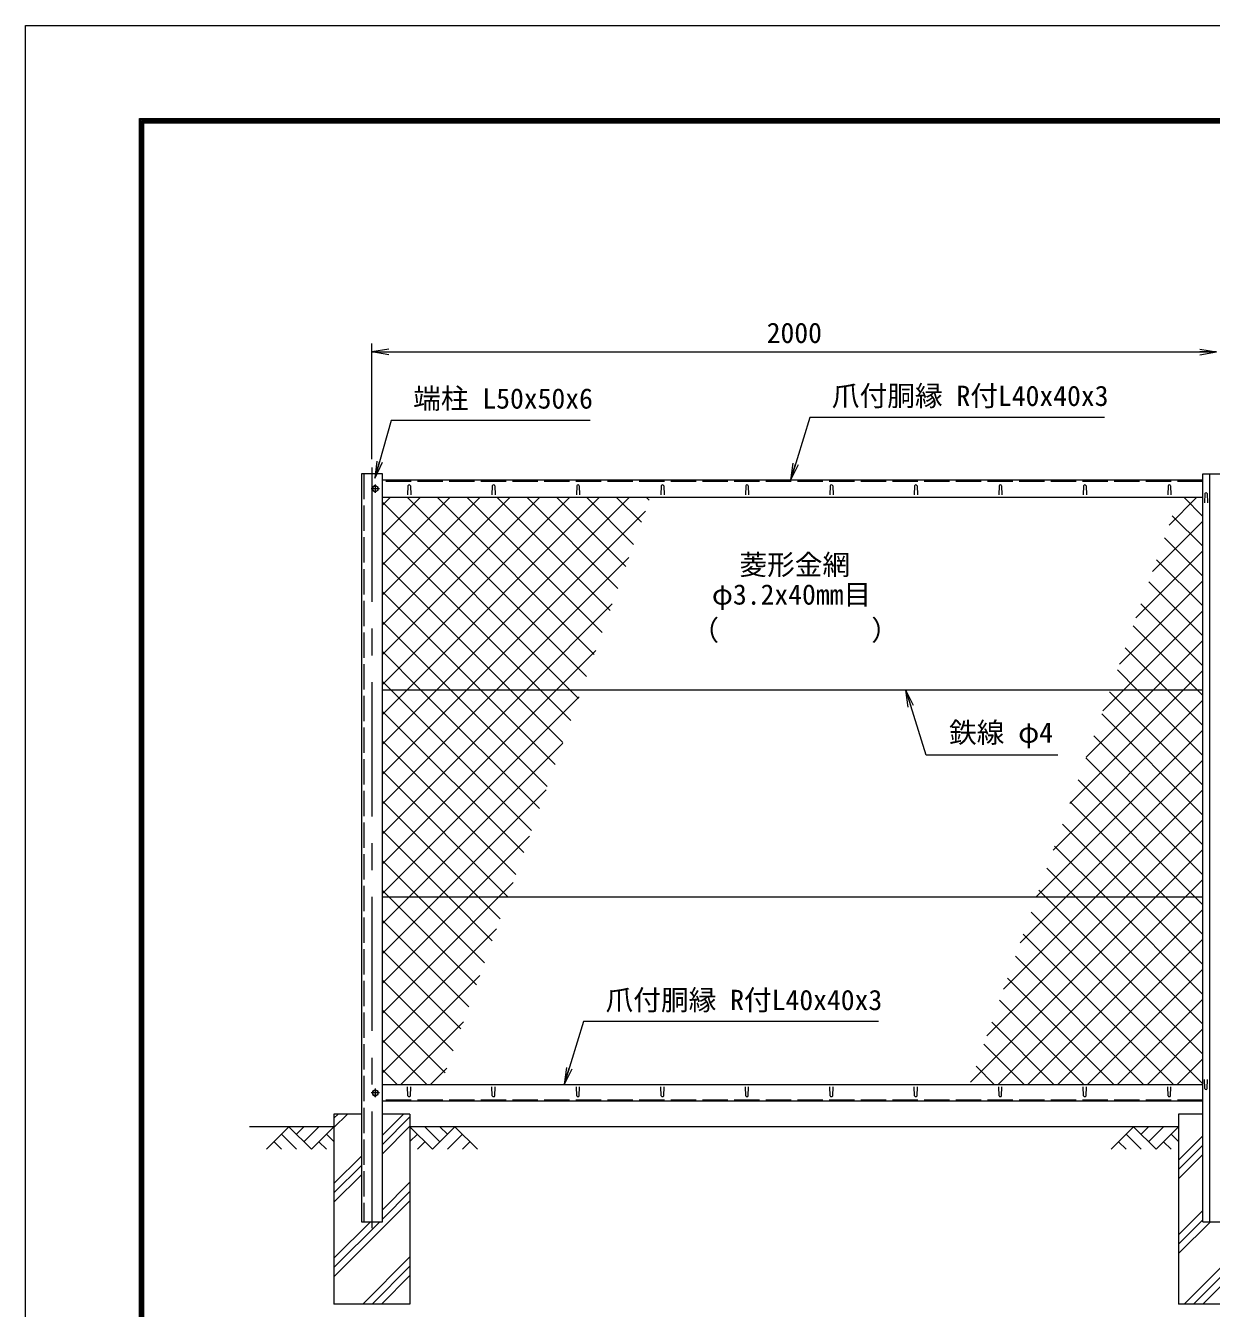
# Model space of a CAD drawing. Units: millimetres, scale not verified. Extents: x -4200 to 4200, y -2970 to 2970.
# Drawn here: x -4200 to -1392, y -66 to 2970 of the extents above; entities that cross this region are included whole.
import ezdxf
from ezdxf.enums import TextEntityAlignment as Align

# ---------------------------------------------------------------- set-up
doc = ezdxf.new("R2010")
doc.units = ezdxf.units.MM
doc.header["$LTSCALE"] = 10
doc.linetypes.add('DASHED', pattern=[7.5, 6, -1.5])
doc.linetypes.add('USER1', pattern=[50.8, 31.75, -6.35, 6.35, -6.35])
for name, color, linetype, lineweight in [('0-0_D-STR1', 1, 'Continuous', 18), ('0-1_D-BMK', 2, 'USER1', 13), ('0-2_D-STR-DIM', 7, 'Continuous', 13), ('0-3_D-STR3', 3, 'Continuous', 13), ('0-4_D-BGD', 7, 'Continuous', 18), ('0-5_D-STR4', 7, 'Continuous', 18), ('0-6_D-DCR-HCH', 7, 'Continuous', 13), ('0-7_D-STR-TXT', 7, 'Continuous', 13), ('0-8_0', 7, 'Continuous', 18), ('0-A_D-STR2', 7, 'Continuous', 13), ('0-B_D-TTL', 7, 'Continuous', 18)]:
    doc.layers.add(name, color=color, linetype=linetype, lineweight=lineweight)
doc.styles.add('ＭＳ ゴシック', font='')
doc.styles.get('ＭＳ ゴシック').set_extended_font_data('MS Gothic')

# ---------------------------------------------------------------- blocks, each defined once
blk = doc.blocks.new('_Open')
at = {"layer": '0-8_0'}
blk.add_line((-10, 1.667), (0, 0), dxfattribs=at)
blk.add_lwpolyline([(-10, -1.667), (0, 0), (-10, 0)], dxfattribs=at)

msp = doc.modelspace()

# ---------------------------------------------------------------- linework, layer by layer
at = {"layer": '0-0_D-STR1'}
for p, q in [((-3404.97, 1908.92), (-3404.97, 138.92)), ((-3354.97, 1908.92), (-3404.97, 1908.92)), ((-3354.97, 138.92), (-3354.97, 1908.92)), ((-1412.47, 1893.92), (-3354.97, 1893.92)), ((-1395.97, 138.92), (-1395.97, 1908.92)), ((-3354.97, 1853.92), (-1412.47, 1853.92)), ((-3294.97, 1880.79), (-3295.72, 1859.29)), ((-3288.97, 1880.79), (-3288.22, 1859.29)), ((-3094.97, 1880.79), (-3095.72, 1859.29)), ((-3088.97, 1880.79), (-3088.22, 1859.29)), ((-2894.97, 1880.79), (-2895.72, 1859.29)), ((-2888.97, 1880.79), (-2888.22, 1859.29)), ((-2694.97, 1880.79), (-2695.72, 1859.29)), ((-2688.97, 1880.79), (-2688.22, 1859.29)), ((-2494.97, 1880.79), (-2495.72, 1859.29)), ((-2488.97, 1880.79), (-2488.22, 1859.29)), ((-2294.97, 1880.79), (-2295.72, 1859.29)), ((-2288.97, 1880.79), (-2288.22, 1859.29)), ((-2094.97, 1880.79), (-2095.72, 1859.29)), ((-2088.97, 1880.79), (-2088.22, 1859.29)), ((-1894.97, 1880.79), (-1895.72, 1859.29)), ((-1888.97, 1880.79), (-1888.22, 1859.29)), ((-1694.97, 1880.79), (-1695.72, 1859.29)), ((-1688.97, 1880.79), (-1688.22, 1859.29)), ((-1494.97, 1880.79), (-1495.72, 1859.29)), ((-1488.97, 1880.79), (-1488.22, 1859.29)), ((-1407.97, 1862.3), (-1408.72, 1840.8)), ((-1401.97, 1862.3), (-1401.22, 1840.8)), ((-3354.97, 463.92), (-1412.47, 463.92)), ((-3294.97, 437.05), (-3295.72, 458.55)), ((-3288.97, 437.05), (-3288.22, 458.55)), ((-3094.97, 437.05), (-3095.72, 458.55)), ((-3088.97, 437.05), (-3088.22, 458.55)), ((-2894.97, 437.05), (-2895.72, 458.55)), ((-2888.97, 437.05), (-2888.22, 458.55)), ((-2694.97, 437.05), (-2695.72, 458.55)), ((-2688.97, 437.05), (-2688.22, 458.55)), ((-2494.97, 437.05), (-2495.72, 458.55)), ((-2488.97, 437.05), (-2488.22, 458.55)), ((-2294.97, 437.05), (-2295.72, 458.55)), ((-2288.97, 437.05), (-2288.22, 458.55)), ((-2094.97, 437.05), (-2095.72, 458.55)), ((-2088.97, 437.05), (-2088.22, 458.55)), ((-1894.97, 437.05), (-1895.72, 458.55)), ((-1888.97, 437.05), (-1888.22, 458.55)), ((-1694.97, 437.05), (-1695.72, 458.55)), ((-1688.97, 437.05), (-1688.22, 458.55)), ((-1494.97, 437.05), (-1495.72, 458.55)), ((-1488.97, 437.05), (-1488.22, 458.55)), ((-1407.97, 454.25), (-1408.72, 475.75)), ((-1401.97, 454.25), (-1401.22, 475.75)), ((-1412.47, 423.92), (-3354.97, 423.92)), ((-3404.97, 138.92), (-3354.97, 138.92)), ((-1412.47, 138.92), (-1347.47, 138.92))]:
    msp.add_line(p, q, dxfattribs=at)
at = {"layer": '0-0_D-STR1', "linetype": 'DASHED'}
for p, q in [((-3398.97, 1908.92), (-3398.97, 138.92)), ((-1412.47, 1890.92), (-3354.97, 1890.92)), ((-1412.47, 426.92), (-3354.97, 426.92))]:
    msp.add_line(p, q, dxfattribs=at)
at = {"layer": '0-0_D-STR1'}
msp.add_lwpolyline([(-1412.47, 138.92), (-1412.47, 1908.92), (-1347.47, 1908.92)], dxfattribs=at)
for centre, start, end in [((-3291.97, 1879.54), 22.61986, 157.38014), ((-3091.97, 1879.54), 22.61986, 157.38014), ((-2891.97, 1879.54), 22.61986, 157.38014), ((-2691.97, 1879.54), 22.61986, 157.38014), ((-2491.97, 1879.54), 22.61986, 157.38014), ((-2291.97, 1879.54), 22.61986, 157.38014), ((-2091.97, 1879.54), 22.61986, 157.38014), ((-1891.97, 1879.54), 22.61986, 157.38014), ((-1691.97, 1879.54), 22.61986, 157.38014), ((-1491.97, 1879.54), 22.61986, 157.38014), ((-1404.97, 1861.05), 22.61986, 157.38014), ((-3291.97, 438.3), 202.61986, 337.38014), ((-3091.97, 438.3), 202.61986, 337.38014), ((-2891.97, 438.3), 202.61986, 337.38014), ((-2691.97, 438.3), 202.61986, 337.38014), ((-2491.97, 438.3), 202.61986, 337.38014), ((-2291.97, 438.3), 202.61986, 337.38014), ((-2091.97, 438.3), 202.61986, 337.38014), ((-1891.97, 438.3), 202.61986, 337.38014), ((-1691.97, 438.3), 202.61986, 337.38014), ((-1491.97, 438.3), 202.61986, 337.38014), ((-1404.97, 455.5), 202.61986, 337.38014)]:
    msp.add_arc(centre, 3.25, start, end, dxfattribs=at)
at = {"layer": '0-1_D-BMK'}
for p, q in [((-3379.97, 1923.92), (-3379.97, 123.92)), ((-3371.97, 1883.92), (-3371.97, 1863.92)), ((-3361.97, 1873.92), (-3381.97, 1873.92)), ((-3361.97, 443.92), (-3381.97, 443.92)), ((-3371.97, 453.92), (-3371.97, 433.92))]:
    msp.add_line(p, q, dxfattribs=at)
at = {"layer": '0-2_D-STR-DIM'}
for p, q in [((-3379.97, 1943.92), (-3379.97, 2217.7)), ((-3379.97, 2197.7), (-1379.97, 2197.7))]:
    msp.add_line(p, q, dxfattribs=at)
at = {"layer": '0-3_D-STR3'}
for p, q in [((-1412.47, 1397.17), (-3354.97, 1397.17)), ((-1412.47, 907.17), (-3354.97, 907.17))]:
    msp.add_line(p, q, dxfattribs=at)
for points in [[(-3365.47, 1877.67), (-3371.97, 1881.42), (-3378.47, 1877.67), (-3378.47, 1870.16), (-3371.97, 1866.41), (-3365.47, 1870.16)], [(-3365.47, 447.67), (-3371.97, 451.42), (-3378.47, 447.67), (-3378.47, 440.16), (-3371.97, 436.41), (-3365.47, 440.16)]]:
    msp.add_lwpolyline(points, close=True, dxfattribs=at)
for centre in [(-3371.97, 1873.92), (-3371.97, 443.92)]:
    msp.add_circle(centre, 6.25, dxfattribs=at)
at = {"layer": '0-4_D-BGD'}
for p, q in [((-3469.97, 363.92), (-3669.97, 363.92)), ((-1469.97, 363.92), (-3289.97, 363.92))]:
    msp.add_line(p, q, dxfattribs=at)
at = {"layer": '0-5_D-STR4'}
for p, q in [((-3469.97, 393.92), (-3469.97, -56.08)), ((-3404.97, 393.92), (-3469.97, 393.92)), ((-3289.97, 393.92), (-3354.97, 393.92)), ((-3289.97, 393.92), (-3289.97, -56.08)), ((-1469.97, 393.92), (-1469.97, -56.08)), ((-1412.47, 393.92), (-1469.97, 393.92)), ((-3289.97, -56.08), (-3469.97, -56.08)), ((-1289.97, -56.08), (-1469.97, -56.08))]:
    msp.add_line(p, q, dxfattribs=at)
at = {"layer": '0-6_D-DCR-HCH'}
for p, q in [((-3469.97, 361.68), (-3437.73, 393.92)), ((-3469.97, 383.77), (-3459.83, 393.92)), ((-3354.97, 344.09), (-3305.15, 393.92)), ((-3354.97, 322), (-3289.97, 387)), ((-3354.97, 299.9), (-3289.97, 364.9)), ((-3576.4, 363.92), (-3629.61, 310.71)), ((-3594.14, 346.18), (-3558.5, 310.71)), ((-3576.4, 363.92), (-3523.19, 310.71)), ((-3558.66, 346.18), (-3540.92, 363.92)), ((-3540.92, 328.44), (-3505.45, 363.92)), ((-3523.19, 310.71), (-3469.97, 363.92)), ((-3487.71, 346.18), (-3469.97, 328.52)), ((-3236.76, 310.71), (-3289.97, 363.92)), ((-3272.24, 346.18), (-3289.97, 328.52)), ((-3219.03, 328.44), (-3254.5, 363.92)), ((-3183.55, 363.92), (-3236.76, 310.71)), ((-3201.2, 346.09), (-3219.03, 363.92)), ((-3165.81, 346.18), (-3201.45, 310.71)), ((-3183.55, 363.92), (-3130.34, 310.71)), ((-1576.4, 363.92), (-1629.61, 310.71)), ((-1594.14, 346.18), (-1558.5, 310.71)), ((-1576.4, 363.92), (-1523.19, 310.71)), ((-1558.66, 346.18), (-1540.92, 363.92)), ((-1540.92, 328.44), (-1505.45, 363.92)), ((-1523.19, 310.71), (-1469.97, 363.92)), ((-1487.71, 346.18), (-1469.97, 328.52)), ((-1469.97, 284.55), (-1412.47, 342.05)), ((-3611.87, 328.44), (-3594.05, 310.71)), ((-3505.45, 328.44), (-3487.63, 310.71)), ((-3254.5, 328.44), (-3272.32, 310.71)), ((-3148.08, 328.44), (-3165.89, 310.71)), ((-1611.87, 328.44), (-1594.05, 310.71)), ((-1505.45, 328.44), (-1487.63, 310.71)), ((-1469.97, 262.45), (-1412.47, 319.95)), ((-3469.97, 229.09), (-3404.97, 294.09)), ((-1469.97, 240.36), (-1412.47, 297.86)), ((-3469.97, 207), (-3404.97, 272)), ((-3469.97, 184.9), (-3404.97, 249.9)), ((-3354.97, 167.32), (-3289.97, 232.32)), ((-3469.97, 8.12), (-3289.97, 188.12)), ((-3354.97, 145.22), (-3289.97, 210.22)), ((-1469.97, 107.77), (-1412.47, 165.27)), ((-3469.97, 30.22), (-3361.28, 138.92)), ((-3469.97, 52.32), (-3383.37, 138.92)), ((-1469.97, 85.68), (-1412.47, 143.18)), ((-1469.97, 63.58), (-1394.64, 138.92)), ((-1457.05, -56.08), (-1289.97, 111)), ((-1434.96, -56.08), (-1289.97, 88.9)), ((-1412.86, -56.08), (-1289.97, 66.8)), ((-3401.6, -56.08), (-3289.97, 55.54)), ((-3379.5, -56.08), (-3289.97, 33.44)), ((-3357.4, -56.08), (-3289.97, 11.35))]:
    msp.add_line(p, q, dxfattribs=at)
at = {"layer": '0-7_D-STR-TXT'}
for points in [[(-2863.62, 2035.21), (-3334.59, 2035.21), (-3372.68, 1900.94)], [(-1645.07, 2042.79), (-2342.95, 2042.79), (-2388.31, 1895.83)], [(-1755.92, 1243.54), (-2067.25, 1243.54), (-2115.34, 1395.26)], [(-2180.85, 612.79), (-2878.73, 612.79), (-2924.09, 465.83)]]:
    msp.add_lwpolyline(points, dxfattribs=at)
at = {"layer": '0-A_D-STR2'}
for p, q in [((-3354.97, 1834.82), (-3335.88, 1853.92)), ((-3354.97, 1764.11), (-3265.17, 1853.92)), ((-3354.97, 1693.4), (-3194.46, 1853.92)), ((-3354.97, 1622.69), (-3123.75, 1853.92)), ((-3354.97, 1551.98), (-3053.04, 1853.92)), ((-3354.97, 1481.27), (-2982.33, 1853.92)), ((-3354.97, 1410.56), (-2911.62, 1853.92)), ((-3297.66, 1397.17), (-2840.91, 1853.92)), ((-2871.98, 1429.55), (-3296.35, 1853.92)), ((-3226.95, 1397.17), (-2770.2, 1853.92)), ((-2853.4, 1481.67), (-3225.64, 1853.92)), ((-2834.81, 1533.8), (-3154.93, 1853.92)), ((-2816.22, 1585.92), (-3084.22, 1853.92)), ((-2797.63, 1638.04), (-3013.51, 1853.92)), ((-2779.05, 1690.16), (-2942.8, 1853.92)), ((-2760.46, 1742.29), (-2872.09, 1853.92)), ((-2741.87, 1794.41), (-2801.38, 1853.92)), ((-2723.28, 1846.53), (-2730.67, 1853.92)), ((-1492.55, 1788.06), (-1426.69, 1853.92)), ((-1412.47, 1808.52), (-1457.87, 1853.92)), ((-2910.31, 1397.17), (-3354.97, 1841.83)), ((-3156.23, 1397.17), (-2732.38, 1821.02)), ((-1531.74, 1678.16), (-1412.47, 1797.42)), ((-1412.47, 1737.81), (-1484.71, 1810.04)), ((-2981.02, 1397.17), (-3354.97, 1771.12)), ((-1412.47, 1667.1), (-1503.3, 1757.92)), ((-3051.73, 1397.17), (-3354.97, 1700.41)), ((-3085.52, 1397.17), (-2771.58, 1711.12)), ((-1570.94, 1568.25), (-1412.47, 1726.71)), ((-1412.47, 1596.38), (-1521.89, 1705.8)), ((-1610.13, 1458.35), (-1412.47, 1656)), ((-1412.47, 1525.67), (-1540.47, 1653.67)), ((-3122.44, 1397.17), (-3354.97, 1629.7)), ((-3014.81, 1397.17), (-2810.77, 1601.21)), ((-1600.6, 1397.17), (-1412.47, 1585.29)), ((-1412.47, 1454.96), (-1559.06, 1601.55)), ((-3193.16, 1397.17), (-3354.97, 1558.99)), ((-1425.39, 1397.17), (-1577.65, 1549.43)), ((-3263.87, 1397.17), (-3354.97, 1488.28)), ((-2944.1, 1397.17), (-2849.96, 1491.31)), ((-1496.1, 1397.17), (-1596.24, 1497.3)), ((-1529.89, 1397.17), (-1412.47, 1514.58)), ((-1566.81, 1397.17), (-1614.82, 1445.18)), ((-1459.18, 1397.17), (-1412.47, 1443.87)), ((-3334.58, 1397.17), (-3354.97, 1417.56)), ((-3354.97, 1339.85), (-3297.66, 1397.17)), ((-3354.97, 1269.14), (-3226.95, 1397.17)), ((-3354.97, 1198.43), (-3156.23, 1397.17)), ((-3354.97, 1127.72), (-3085.52, 1397.17)), ((-3354.97, 1057.01), (-3014.81, 1397.17)), ((-3354.97, 986.3), (-2944.1, 1397.17)), ((-3002.1, 1064.69), (-3334.58, 1397.17)), ((-2983.51, 1116.81), (-3263.87, 1397.17)), ((-2964.92, 1168.93), (-3193.16, 1397.17)), ((-2946.34, 1221.06), (-3122.44, 1397.17)), ((-2927.75, 1273.18), (-3051.73, 1397.17)), ((-2909.16, 1325.3), (-2981.02, 1397.17)), ((-2890.57, 1377.43), (-2910.31, 1397.17)), ((-1727.71, 1128.64), (-1459.18, 1397.17)), ((-1688.51, 1238.54), (-1529.89, 1397.17)), ((-1649.32, 1348.45), (-1600.6, 1397.17)), ((-1412.47, 1242.83), (-1566.81, 1397.17)), ((-1412.47, 1313.54), (-1496.1, 1397.17)), ((-1412.47, 1384.25), (-1425.39, 1397.17)), ((-3354.97, 915.58), (-2889.15, 1381.41)), ((-1766.9, 1018.74), (-1412.47, 1373.16)), ((-1412.47, 1172.12), (-1633.41, 1393.06)), ((-3020.69, 1012.57), (-3354.97, 1346.85)), ((-1412.47, 1101.41), (-1652, 1340.94)), ((-3039.27, 960.44), (-3354.97, 1276.14)), ((-1806.09, 908.83), (-1412.47, 1302.45)), ((-1412.47, 1030.7), (-1670.59, 1288.81)), ((-3292.68, 907.17), (-2928.35, 1271.5)), ((-1737.05, 907.17), (-1412.47, 1231.74)), ((-1412.47, 959.99), (-1689.17, 1236.69)), ((-3057.86, 908.32), (-3354.97, 1205.43)), ((-1430.36, 907.17), (-1707.76, 1184.57)), ((-3221.97, 907.17), (-2967.54, 1161.6)), ((-1666.34, 907.17), (-1412.47, 1161.03)), ((-3127.42, 907.17), (-3354.97, 1134.72)), ((-1501.07, 907.17), (-1726.35, 1132.44)), ((-3198.13, 907.17), (-3354.97, 1064.01)), ((-1571.78, 907.17), (-1744.94, 1080.32)), ((-1595.63, 907.17), (-1412.47, 1090.32)), ((-3151.26, 907.17), (-3006.73, 1051.7)), ((-1642.5, 907.17), (-1763.53, 1028.2)), ((-1524.91, 907.17), (-1412.47, 1019.61)), ((-3268.84, 907.17), (-3354.97, 993.3)), ((-1713.21, 907.17), (-1782.11, 976.07)), ((-3080.55, 907.17), (-3045.92, 941.79)), ((-3339.55, 907.17), (-3354.97, 922.59)), ((-1783.92, 907.17), (-1800.7, 923.95)), ((-3354.97, 844.87), (-3292.68, 907.17)), ((-3354.97, 774.16), (-3221.97, 907.17)), ((-3354.97, 703.45), (-3151.26, 907.17)), ((-3354.97, 632.74), (-3080.55, 907.17)), ((-3132.21, 699.83), (-3339.55, 907.17)), ((-3113.62, 751.95), (-3268.84, 907.17)), ((-3095.04, 804.07), (-3198.13, 907.17)), ((-3076.45, 856.2), (-3127.42, 907.17)), ((-1962.86, 469.22), (-1524.91, 907.17)), ((-1923.67, 579.12), (-1595.63, 907.17)), ((-1884.48, 689.03), (-1666.34, 907.17)), ((-1845.28, 798.93), (-1737.05, 907.17)), ((-1412.47, 535.72), (-1783.92, 907.17)), ((-1412.47, 606.44), (-1713.21, 907.17)), ((-1412.47, 677.15), (-1642.5, 907.17)), ((-1412.47, 747.86), (-1571.78, 907.17)), ((-1412.47, 818.57), (-1501.07, 907.17)), ((-1412.47, 889.28), (-1430.36, 907.17)), ((-3150.8, 647.7), (-3354.97, 851.88)), ((-1826.74, 463.92), (-1412.47, 878.19)), ((-1412.47, 465.01), (-1819.29, 871.83)), ((-3354.97, 562.03), (-3085.12, 831.89)), ((-1482.09, 463.92), (-1837.88, 819.7)), ((-1756.03, 463.92), (-1412.47, 807.48)), ((-3169.39, 595.58), (-3354.97, 781.17)), ((-1552.8, 463.92), (-1856.46, 767.58)), ((-1685.32, 463.92), (-1412.47, 736.76)), ((-3354.97, 491.32), (-3124.31, 721.99)), ((-3187.97, 543.46), (-3354.97, 710.46)), ((-1623.51, 463.92), (-1875.05, 715.46)), ((-3206.56, 491.33), (-3354.97, 639.75)), ((-1694.22, 463.92), (-1893.64, 663.34)), ((-1614.61, 463.92), (-1412.47, 666.05)), ((-3311.67, 463.92), (-3163.5, 612.08)), ((-1764.93, 463.92), (-1912.23, 611.21)), ((-1543.9, 463.92), (-1412.47, 595.34)), ((-3249.86, 463.92), (-3354.97, 569.04)), ((-1835.64, 463.92), (-1930.81, 559.09)), ((-1473.19, 463.92), (-1412.47, 524.63)), ((-3320.57, 463.92), (-3354.97, 498.33)), ((-3240.96, 463.92), (-3202.69, 502.18)), ((-1906.35, 463.92), (-1949.4, 506.97))]:
    msp.add_line(p, q, dxfattribs=at)
msp.add_lwpolyline([(-1897.45, 463.92), (-1454.2, 907.17), (-1412.47, 948.9)], dxfattribs=at)
at = {"layer": '0-B_D-TTL', "color": 2}
msp.add_lwpolyline([(-4200, 2970), (4200, 2970), (4200, -2970), (-4200, -2970)], close=True, dxfattribs=at)
at = {"layer": '0-B_D-TTL'}
for points in [[(-3930, 2750), (3930, 2750), (3930, -2750), (-3930, -2750)], [(-3927.5, 2747.5), (3927.5, 2747.5), (3927.5, -2747.5), (-3927.5, -2747.5)], [(-3925, 2745), (3925, 2745), (3925, -2745), (-3925, -2745)], [(-3922.5, 2742.5), (3922.5, 2742.5), (3922.5, -2742.5), (-3922.5, -2742.5)], [(-3920, 2740), (3920, 2740), (3920, -2740), (-3920, -2740)]]:
    msp.add_lwpolyline(points, close=True, dxfattribs=at)

# ---------------------------------------------------------------- block references
at = {"layer": '0-2_D-STR-DIM', "xscale": 4, "yscale": 4, "rotation": 180}
msp.add_blockref('_Open', (-3379.97, 2197.7), dxfattribs=at)
at = {"layer": '0-2_D-STR-DIM', "xscale": 4, "yscale": 4}
msp.add_blockref('_Open', (-1379.97, 2197.7), dxfattribs=at)
at = {"layer": '0-7_D-STR-TXT', "xscale": 4, "yscale": 4}
for p, rotation in [((-3373.23, 1899.01), 254.16392), ((-2388.9, 1893.92), 252.84683), ((-2115.95, 1397.17), 107.58773), ((-2924.68, 463.92), 252.84683)]:
    msp.add_blockref('_Open', p, dxfattribs=dict(at, rotation=rotation))

# ---------------------------------------------------------------- texts
at = {"layer": '0-2_D-STR-DIM', "style": 'ＭＳ ゴシック'}
msp.add_text('2000', height=48.09, dxfattribs=at).set_placement((-2445.24, 2204.45), align=Align.BOTTOM_LEFT)
at = {"layer": '0-7_D-STR-TXT', "style": 'ＭＳ ゴシック'}
for s, p in [('端柱 L50x50x6', (-3282.4, 2049.06)), ('爪付胴縁 R付L40x40x3', (-2291.01, 2055.37)), ('菱形金網', (-2509.92, 1655.63)), ('φ3.2x40mm目', (-2574.9, 1585.19)), ('（\u3000\u3000   \u3000\u3000）', (-2623.63, 1500.72)), ('鉄線 φ4', (-2013.53, 1258.41)), ('爪付胴縁 R付L40x40x3', (-2826.79, 625.37))]:
    msp.add_text(s, height=48.09, dxfattribs=at).set_placement(p, align=Align.BOTTOM_LEFT)

doc.saveas('drawing.dxf')
